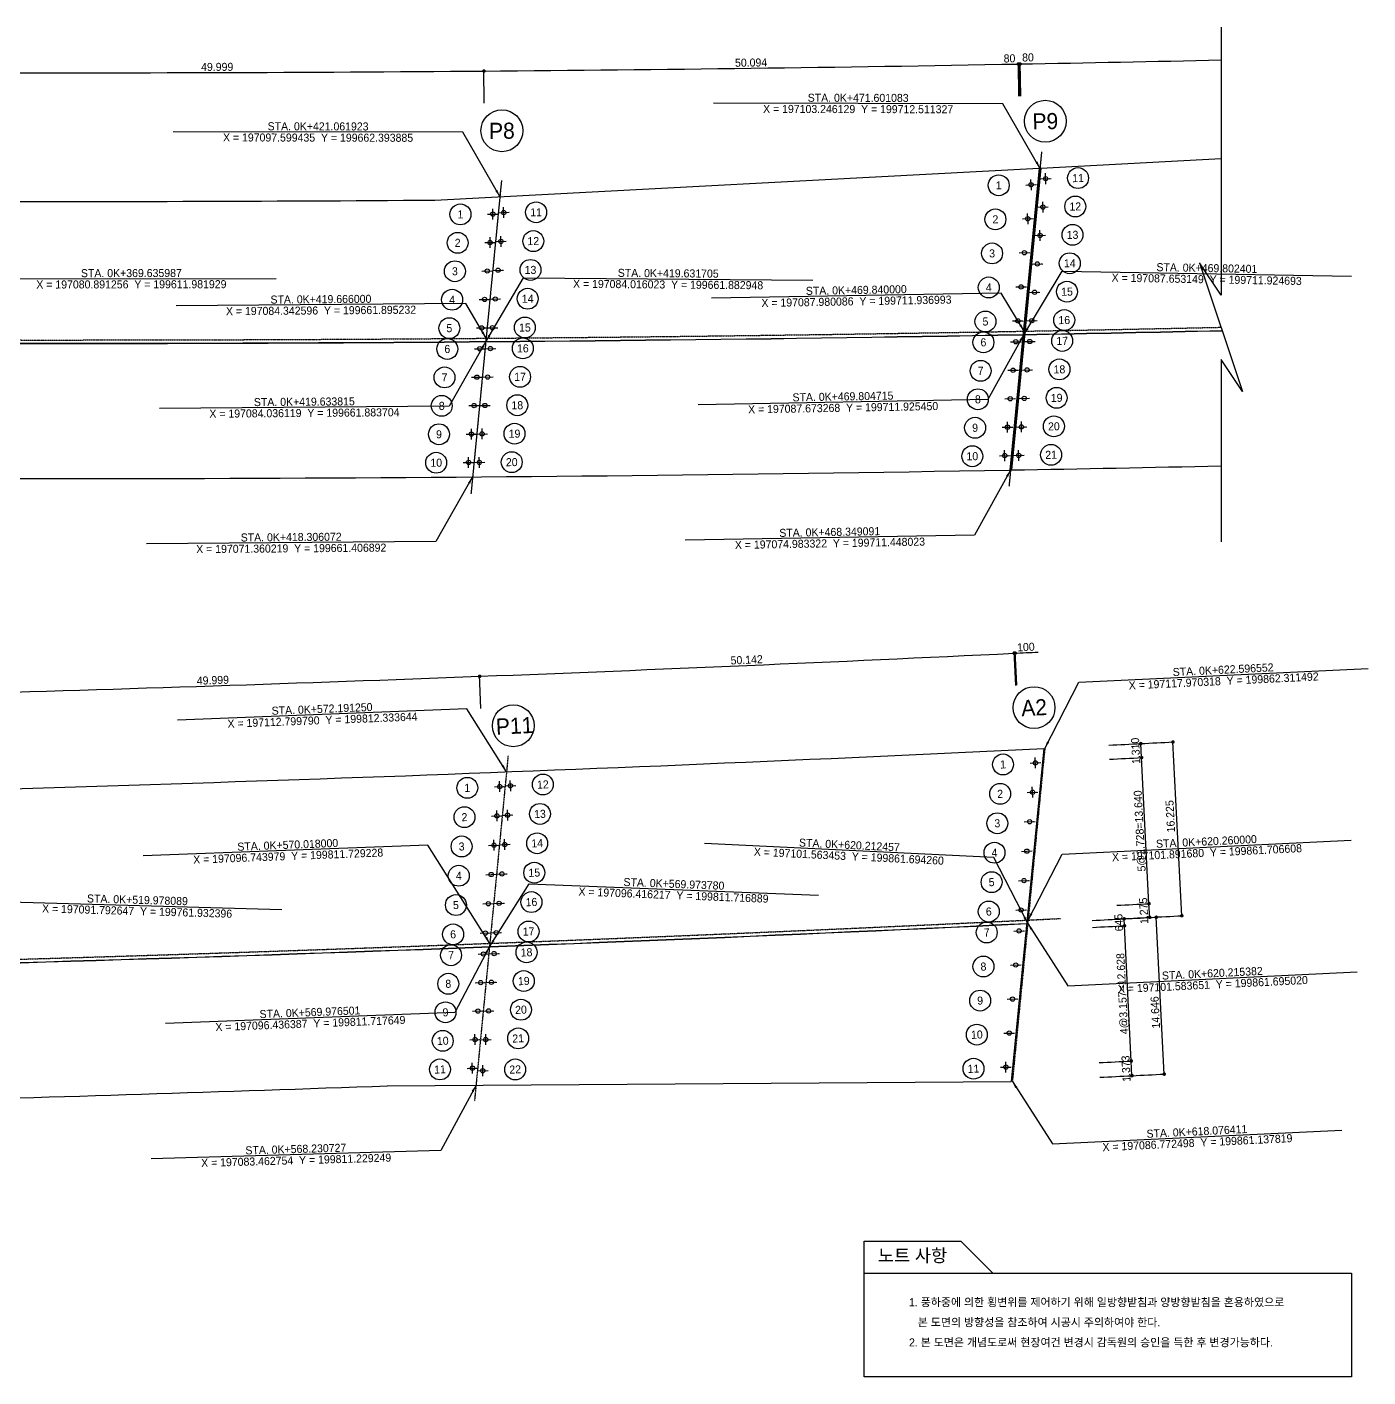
# Model space of a CAD drawing. Header units: millimetres. Extents: x 0 to 216119, y 0 to 126595.
# Drawn here: x 91065 to 216119, y 707 to 126595 of the extents above; entities that cross this region are included whole.
import ezdxf
from ezdxf.enums import TextEntityAlignment as Align

# ---------------------------------------------------------------- set-up
doc = ezdxf.new("R2010")
doc.units = ezdxf.units.MM
doc.header["$LTSCALE"] = 8
doc.linetypes.add('A-DASHD01', pattern=[0.75, 0.5, -0.25])
for name, color, linetype in [('CS-CNTL', 1, 'A-DASHD01'), ('CS-CONC-LEAN', 3, 'Continuous'), ('CS-CONC-MAJR', 4, 'Continuous'), ('CS-CUTL', 1, 'Continuous'), ('CS-DIML', 1, 'Continuous'), ('CS-DIMT', 3, 'Continuous'), ('CS-MISC', 3, 'Continuous'), ('CS-NOTE', 3, 'Continuous'), ('CS-SYMB', 3, 'Continuous'), ('CZ-TEX2', 3, 'Continuous'), ('CZ-TEXT', 3, 'Continuous')]:
    doc.layers.add(name, color=color, linetype=linetype)
doc.styles.add('A_STANDARD', font='')
doc.styles.get('A_STANDARD').set_extended_font_data('Dotum')

msp = doc.modelspace()

# ---------------------------------------------------------------- linework, layer by layer
at = {"layer": 'CS-CNTL', "ltscale": 2}
for p, q in [((185674, 114943), (182638, 83760)), ((135310, 112284), (132465, 83058))]:
    msp.add_line(p, q, dxfattribs=at)
at = {"layer": 'CS-CNTL'}
for p, q in [((185979, 59328), (182954, 28256)), ((135929, 58643), (132791, 26416))]:
    msp.add_line(p, q, dxfattribs=at)
at = {"layer": 'CS-CNTL', "flags": 128}
for points in [[(2027, 98242, 0.0100205), (202417, 98595, 0.0100205)], [(2000, 37847, 0.0092775), (187449, 43461)]]:
    msp.add_lwpolyline(points, format="xyb", dxfattribs=at)
at = {"layer": 'CS-CONC-LEAN'}
for p, q in [((184729, 111388), (184676, 112387)), ((185559, 112433), (186558, 112471)), ((186078, 111952), (186039, 112952)), ((184203, 111861), (185202, 111914)), ((134509, 108646), (134505, 109646)), ((135547, 108792), (135494, 109790)), ((185301, 109786), (186301, 109822)), ((185819, 109304), (185783, 110304)), ((134007, 109144), (135007, 109148)), ((135021, 109265), (136020, 109317)), ((183894, 108691), (184893, 108734)), ((184415, 108213), (184372, 109212)), ((135280, 106105), (135237, 107104)), ((185043, 107140), (186043, 107172)), ((185559, 106656), (185527, 107656)), ((133748, 106492), (134748, 106495)), ((134250, 105994), (134247, 106994)), ((134759, 106583), (135758, 106626)), ((183585, 105521), (184584, 105554)), ((184785, 104493), (185785, 104522)), ((133489, 103840), (134489, 103843)), ((134496, 103902), (135496, 103935)), ((183275, 102351), (184275, 102374)), ((133231, 101188), (134231, 101191)), ((134234, 101220), (135234, 101243)), ((184528, 101847), (185527, 101873)), ((132972, 98536), (133972, 98539)), ((133972, 98539), (134972, 98552)), ((182966, 99181), (183966, 99194)), ((184270, 99200), (185270, 99223)), ((182777, 97238), (183777, 97251)), ((184080, 97256), (185080, 97279)), ((132782, 96594), (133782, 96597)), ((133782, 96597), (134782, 96610)), ((182518, 94583), (183518, 94596)), ((183822, 94601), (184821, 94624)), ((132523, 93942), (133523, 93945)), ((133523, 93945), (134523, 93958)), ((182259, 91928), (183259, 91941)), ((183563, 91946), (184563, 91969)), ((132265, 91290), (133265, 91293)), ((133265, 91293), (134265, 91306)), ((182507, 88779), (182494, 89779)), ((183815, 88802), (183793, 89802)), ((132006, 88638), (133006, 88641)), ((132507, 88139), (132504, 89139)), ((133006, 88641), (134006, 88653)), ((133512, 88147), (133499, 89147)), ((182001, 89273), (183001, 89285)), ((183304, 89291), (184304, 89314)), ((182248, 86124), (182235, 87124)), ((183557, 86147), (183534, 87147)), ((131747, 85986), (132747, 85988)), ((132248, 85487), (132246, 86487)), ((132747, 85988), (133747, 86001)), ((133253, 85495), (133241, 86495)), ((181742, 86618), (182742, 86630)), ((183045, 86636), (184045, 86659)), ((184602, 57952), (185601, 57996)), ((185124, 57475), (185080, 58474)), ((134647, 55744), (135646, 55778)), ((135163, 55261), (135130, 56261)), ((135650, 55818), (136649, 55861)), ((136171, 55340), (136128, 56339)), ((184858, 54731), (184814, 55730)), ((184336, 55208), (185335, 55252)), ((134381, 53012), (135381, 53045)), ((134898, 52529), (134864, 53528)), ((135384, 53078), (136383, 53121)), ((135905, 52600), (135862, 53599)), ((184070, 52464), (185069, 52508)), ((134633, 49797), (134599, 50796)), ((135118, 50337), (136117, 50381)), ((135639, 49860), (135596, 50859)), ((134116, 50280), (135116, 50313)), ((183805, 49720), (184804, 49764)), ((133851, 47548), (134850, 47581)), ((134852, 47597), (135851, 47640)), ((183539, 46976), (184538, 47020)), ((133585, 44816), (134585, 44849)), ((134586, 44857), (135585, 44900)), ((183273, 44232), (184272, 44275)), ((133320, 42083), (134320, 42117)), ((134320, 42117), (135319, 42160)), ((183084, 42281), (184083, 42324)), ((133131, 40135), (134130, 40168)), ((134130, 40168), (135129, 40211)), ((182776, 39111), (183775, 39144)), ((132872, 37473), (133872, 37506)), ((133870, 37499), (134870, 37532)), ((182468, 35941), (183468, 35963)), ((132614, 34811), (133613, 34844)), ((133611, 34830), (134610, 34853)), ((182160, 32770), (183160, 32783)), ((132355, 32150), (133355, 32183)), ((132872, 31666), (132839, 32666)), ((133351, 32161), (134351, 32173)), ((133857, 31667), (133845, 32667)), ((132097, 29488), (133096, 29521)), ((132613, 29005), (132580, 30004)), ((133070, 29267), (134069, 29274)), ((133573, 28770), (133566, 29770)), ((181852, 29598), (182852, 29605)), ((182356, 29101), (182349, 30101))]:
    msp.add_line(p, q, dxfattribs=at)
for centre in [(184703, 111888), (186059, 112452), (185801, 109804), (134507, 109146), (135520, 109291), (184393, 108713), (185543, 107156), (134248, 106494), (135258, 106605), (184084, 105538), (185285, 104508), (133989, 103841), (134996, 103918), (183775, 102363), (185027, 101860), (133731, 101189), (134734, 101232), (133472, 98537), (134472, 98545), (183466, 99188), (184770, 99212), (183277, 97244), (184580, 97268), (133282, 96596), (134282, 96604), (183018, 94589), (184322, 94613), (133023, 93943), (134023, 93951), (182759, 91934), (184063, 91957), (132765, 91291), (133765, 91299), (182501, 89279), (183804, 89302), (132506, 88639), (133506, 88647), (132247, 85987), (133247, 85995), (182242, 86624), (183545, 86647), (185102, 57974), (135147, 55761), (136150, 55840), (184836, 55230), (134881, 53029), (135884, 53099), (184570, 52486), (134616, 50297), (135617, 50359), (184304, 49742), (134351, 47564), (135351, 47619), (184038, 46998), (134085, 44832), (135085, 44878), (183772, 44254), (133820, 42100), (134819, 42138), (183583, 42302), (133631, 40151), (134630, 40189), (183275, 39127), (133372, 37490), (134370, 37515), (182968, 35952), (133114, 34828), (134111, 34841), (182660, 32777), (132855, 32166), (133851, 32167), (132597, 29505), (133570, 29270), (182352, 29601)]:
    msp.add_circle(centre, 200, dxfattribs=at)
for points in [[(184676, 112387), (184634, 112234), (184676, 112387), (184734, 112240)], [(185559, 112433), (185711, 112389), (185559, 112433), (185707, 112489)], [(186039, 112952), (185995, 112800), (186039, 112952), (186095, 112804)], [(186078, 111952), (186022, 112100), (186078, 111952), (186122, 112104)], [(186558, 112471), (186410, 112416), (186558, 112471), (186406, 112515)], [(184203, 111861), (184356, 111819), (184203, 111861), (184350, 111919)], [(184729, 111388), (184671, 111535), (184729, 111388), (184771, 111541)], [(185202, 111914), (185055, 111856), (185202, 111914), (185049, 111956)], [(134505, 109646), (134456, 109496), (134505, 109646), (134556, 109496)], [(135494, 109790), (135452, 109638), (135494, 109790), (135552, 109643)], [(185301, 109786), (185453, 109742), (185301, 109786), (185449, 109842)], [(185783, 110304), (185739, 110152), (185783, 110304), (185838, 110156)], [(186301, 109822), (186152, 109766), (186301, 109822), (186149, 109866)], [(134007, 109144), (134157, 109095), (134007, 109144), (134157, 109195)], [(134509, 108646), (134458, 108796), (134509, 108646), (134558, 108796)], [(135007, 109148), (134857, 109097), (135007, 109148), (134857, 109197)], [(135021, 109265), (135173, 109223), (135021, 109265), (135168, 109322)], [(135547, 108792), (135489, 108939), (135547, 108792), (135589, 108944)], [(136020, 109317), (135872, 109259), (136020, 109317), (135867, 109359)], [(183894, 108691), (184046, 108648), (183894, 108691), (184042, 108748)], [(184372, 109212), (184329, 109060), (184372, 109212), (184428, 109064)], [(184415, 108213), (184359, 108361), (184415, 108213), (184458, 108365)], [(184893, 108734), (184745, 108678), (184893, 108734), (184741, 108778)], [(185819, 109304), (185763, 109452), (185819, 109304), (185863, 109456)], [(135237, 107104), (135193, 106952), (135237, 107104), (135293, 106956)], [(185043, 107140), (185195, 107095), (185043, 107140), (185192, 107195)], [(185527, 107656), (185482, 107504), (185527, 107656), (185582, 107507)], [(186043, 107172), (185894, 107117), (186043, 107172), (185891, 107217)], [(133748, 106492), (133898, 106442), (133748, 106492), (133898, 106542)], [(134247, 106994), (134197, 106843), (134247, 106994), (134297, 106844)], [(134250, 105994), (134199, 106143), (134250, 105994), (134299, 106144)], [(134748, 106495), (134598, 106445), (134748, 106495), (134598, 106545)], [(134759, 106583), (134911, 106540), (134759, 106583), (134906, 106639)], [(135280, 106105), (135223, 106253), (135280, 106105), (135323, 106257)], [(135758, 106626), (135610, 106570), (135758, 106626), (135606, 106669)], [(185559, 106656), (185504, 106804), (185559, 106656), (185604, 106808)], [(183585, 105521), (183736, 105476), (183585, 105521), (183733, 105576)], [(184584, 105554), (184436, 105499), (184584, 105554), (184433, 105599)], [(184785, 104493), (184937, 104448), (184785, 104493), (184934, 104547)], [(185785, 104522), (185637, 104468), (185785, 104522), (185634, 104568)], [(133489, 103840), (133640, 103790), (133489, 103840), (133639, 103890)], [(134489, 103843), (134340, 103793), (134489, 103843), (134339, 103893)], [(134496, 103902), (134648, 103857), (134496, 103902), (134645, 103957)], [(135496, 103935), (135347, 103880), (135496, 103935), (135344, 103980)], [(183275, 102351), (183427, 102305), (183275, 102351), (183424, 102405)], [(184275, 102374), (184126, 102321), (184275, 102374), (184124, 102421)], [(133231, 101188), (133381, 101138), (133231, 101188), (133380, 101238)], [(134231, 101191), (134081, 101140), (134231, 101191), (134080, 101240)], [(134234, 101220), (134385, 101174), (134234, 101220), (134383, 101274)], [(135234, 101243), (135085, 101190), (135234, 101243), (135083, 101290)], [(184528, 101847), (184679, 101800), (184528, 101847), (184676, 101900)], [(185527, 101873), (185379, 101819), (185527, 101873), (185376, 101919)], [(132972, 98536), (133122, 98486), (132972, 98536), (133122, 98586)], [(133972, 98539), (133822, 98488), (133972, 98539), (133822, 98588)], [(133972, 98539), (134122, 98491), (133972, 98539), (134121, 98591)], [(134972, 98552), (134822, 98500), (134972, 98552), (134821, 98600)], [(182966, 99181), (183117, 99133), (182966, 99181), (183116, 99233)], [(183966, 99194), (183817, 99142), (183966, 99194), (183816, 99242)], [(184270, 99200), (184421, 99153), (184270, 99200), (184419, 99253)], [(185270, 99223), (185121, 99170), (185270, 99223), (185118, 99270)], [(182777, 97238), (182928, 97190), (182777, 97238), (182926, 97290)], [(183777, 97251), (183627, 97199), (183777, 97251), (183626, 97299)], [(184080, 97256), (184232, 97210), (184080, 97256), (184229, 97310)], [(185080, 97279), (184931, 97226), (185080, 97279), (184929, 97326)], [(132782, 96594), (132932, 96544), (132782, 96594), (132932, 96644)], [(133782, 96597), (133632, 96547), (133782, 96597), (133632, 96647)], [(133782, 96597), (133933, 96549), (133782, 96597), (133932, 96649)], [(134782, 96610), (134633, 96558), (134782, 96610), (134632, 96658)], [(182518, 94583), (182669, 94535), (182518, 94583), (182667, 94635)], [(183518, 94596), (183369, 94544), (183518, 94596), (183367, 94644)], [(183822, 94601), (183973, 94555), (183822, 94601), (183970, 94655)], [(184821, 94624), (184673, 94571), (184821, 94624), (184670, 94671)], [(132523, 93942), (132674, 93892), (132523, 93942), (132673, 93992)], [(133523, 93945), (133374, 93894), (133523, 93945), (133373, 93994)], [(133523, 93945), (133674, 93897), (133523, 93945), (133673, 93997)], [(134523, 93958), (134374, 93906), (134523, 93958), (134373, 94006)], [(182259, 91928), (182410, 91879), (182259, 91928), (182409, 91979)], [(183259, 91941), (183110, 91889), (183259, 91941), (183109, 91989)], [(183563, 91946), (183714, 91899), (183563, 91946), (183712, 91999)], [(184563, 91969), (184414, 91916), (184563, 91969), (184412, 92016)], [(132265, 91290), (132415, 91240), (132265, 91290), (132414, 91340)], [(133265, 91293), (133115, 91242), (133265, 91293), (133114, 91342)], [(133265, 91293), (133415, 91245), (133265, 91293), (133414, 91345)], [(134265, 91306), (134115, 91254), (134265, 91306), (134114, 91354)], [(182494, 89779), (182446, 89628), (182494, 89779), (182546, 89630)], [(183793, 89802), (183746, 89651), (183793, 89802), (183846, 89653)], [(132006, 88638), (132156, 88588), (132006, 88638), (132156, 88688)], [(132504, 89139), (132455, 88989), (132504, 89139), (132555, 88989)], [(132507, 88139), (132457, 88289), (132507, 88139), (132557, 88289)], [(133006, 88641), (132856, 88590), (133006, 88641), (132856, 88690)], [(133006, 88641), (133157, 88593), (133006, 88641), (133155, 88693)], [(133499, 89147), (133451, 88996), (133499, 89147), (133551, 88998)], [(133512, 88147), (133460, 88296), (133512, 88147), (133560, 88298)], [(134006, 88653), (133856, 88602), (134006, 88653), (133855, 88702)], [(182001, 89273), (182151, 89224), (182001, 89273), (182150, 89324)], [(182507, 88779), (182455, 88928), (182507, 88779), (182555, 88930)], [(183001, 89285), (182851, 89234), (183001, 89285), (182850, 89334)], [(183304, 89291), (183455, 89244), (183304, 89291), (183453, 89344)], [(183815, 88802), (183762, 88951), (183815, 88802), (183862, 88954)], [(184304, 89314), (184155, 89260), (184304, 89314), (184153, 89360)], [(182235, 87124), (182187, 86973), (182235, 87124), (182287, 86975)], [(183534, 87147), (183487, 86996), (183534, 87147), (183587, 86998)], [(131747, 85986), (131897, 85936), (131747, 85986), (131897, 86036)], [(132246, 86487), (132196, 86337), (132246, 86487), (132296, 86337)], [(132248, 85487), (132198, 85637), (132248, 85487), (132298, 85637)], [(132747, 85988), (132597, 85938), (132747, 85988), (132597, 86038)], [(132747, 85988), (132898, 85940), (132747, 85988), (132896, 86040)], [(133241, 86495), (133193, 86344), (133241, 86495), (133293, 86346)], [(133253, 85495), (133202, 85644), (133253, 85495), (133302, 85646)], [(133747, 86001), (133598, 85949), (133747, 86001), (133596, 86049)], [(181742, 86618), (181892, 86569), (181742, 86618), (181891, 86669)], [(182248, 86124), (182196, 86273), (182248, 86124), (182296, 86275)], [(182742, 86630), (182592, 86578), (182742, 86630), (182591, 86678)], [(183045, 86636), (183196, 86589), (183045, 86636), (183194, 86689)], [(183557, 86147), (183503, 86296), (183557, 86147), (183603, 86298)], [(184045, 86659), (183896, 86605), (184045, 86659), (183894, 86705)], [(184602, 57952), (184754, 57909), (184602, 57952), (184750, 58009)], [(185080, 58474), (185037, 58322), (185080, 58474), (185136, 58326)], [(185601, 57996), (185454, 57939), (185601, 57996), (185449, 58039)], [(185124, 57475), (185067, 57622), (185124, 57475), (185167, 57627)], [(134647, 55744), (134798, 55699), (134647, 55744), (134795, 55799)], [(135130, 56261), (135085, 56109), (135130, 56261), (135185, 56112)], [(135163, 55261), (135108, 55409), (135163, 55261), (135208, 55413)], [(135646, 55778), (135498, 55723), (135646, 55778), (135495, 55823)], [(135650, 55818), (135802, 55774), (135650, 55818), (135798, 55874)], [(136128, 56339), (136084, 56187), (136128, 56339), (136184, 56191)], [(136171, 55340), (136115, 55488), (136171, 55340), (136215, 55492)], [(136649, 55861), (136502, 55805), (136649, 55861), (136497, 55905)], [(184814, 55730), (184771, 55578), (184814, 55730), (184871, 55582)], [(184336, 55208), (184488, 55165), (184336, 55208), (184484, 55265)], [(184858, 54731), (184801, 54878), (184858, 54731), (184901, 54883)], [(185335, 55252), (185188, 55195), (185335, 55252), (185183, 55295)], [(134381, 53012), (134533, 52967), (134381, 53012), (134530, 53067)], [(134864, 53528), (134819, 53377), (134864, 53528), (134919, 53380)], [(135381, 53045), (135233, 52990), (135381, 53045), (135229, 53090)], [(135384, 53078), (135536, 53034), (135384, 53078), (135532, 53134)], [(135862, 53599), (135818, 53447), (135862, 53599), (135918, 53451)], [(136383, 53121), (136235, 53065), (136383, 53121), (136231, 53165)], [(134898, 52529), (134843, 52677), (134898, 52529), (134943, 52681)], [(135905, 52600), (135849, 52747), (135905, 52600), (135949, 52752)], [(184070, 52464), (184222, 52421), (184070, 52464), (184218, 52521)], [(185069, 52508), (184922, 52451), (185069, 52508), (184917, 52551)], [(134599, 50796), (134554, 50645), (134599, 50796), (134654, 50648)], [(135116, 50313), (134967, 50258), (135116, 50313), (134964, 50358)], [(135118, 50337), (135270, 50294), (135118, 50337), (135266, 50394)], [(135596, 50859), (135552, 50707), (135596, 50859), (135652, 50711)], [(136117, 50381), (135969, 50324), (136117, 50381), (135965, 50424)], [(134116, 50280), (134268, 50235), (134116, 50280), (134264, 50335)], [(134633, 49797), (134578, 49945), (134633, 49797), (134678, 49948)], [(135639, 49860), (135583, 50007), (135639, 49860), (135683, 50012)], [(183805, 49720), (183957, 49677), (183805, 49720), (183952, 49777)], [(184804, 49764), (184656, 49707), (184804, 49764), (184652, 49807)], [(133851, 47548), (134002, 47503), (133851, 47548), (133999, 47603)], [(134850, 47581), (134702, 47526), (134850, 47581), (134699, 47626)], [(134852, 47597), (135004, 47554), (134852, 47597), (135000, 47654)], [(135851, 47640), (135703, 47584), (135851, 47640), (135699, 47684)], [(183539, 46976), (183691, 46933), (183539, 46976), (183686, 47033)], [(184538, 47020), (184390, 46963), (184538, 47020), (184386, 47063)], [(133585, 44816), (133737, 44771), (133585, 44816), (133734, 44870)], [(134585, 44849), (134437, 44794), (134585, 44849), (134433, 44894)], [(134586, 44857), (134738, 44813), (134586, 44857), (134733, 44913)], [(135585, 44900), (135437, 44844), (135585, 44900), (135433, 44944)], [(183273, 44232), (183425, 44189), (183273, 44232), (183420, 44289)], [(184272, 44275), (184124, 44219), (184272, 44275), (184120, 44319)], [(133320, 42083), (133472, 42038), (133320, 42083), (133468, 42138)], [(134320, 42117), (134171, 42062), (134320, 42117), (134168, 42162)], [(134320, 42117), (134472, 42073), (134320, 42117), (134467, 42173)], [(135319, 42160), (135171, 42103), (135319, 42160), (135167, 42203)], [(183084, 42281), (183236, 42237), (183084, 42281), (183231, 42337)], [(184083, 42324), (183935, 42268), (184083, 42324), (183931, 42367)], [(133131, 40135), (133282, 40090), (133131, 40135), (133279, 40190)], [(134130, 40168), (133982, 40113), (134130, 40168), (133979, 40213)], [(134130, 40168), (134282, 40124), (134130, 40168), (134278, 40224)], [(135129, 40211), (134982, 40155), (135129, 40211), (134977, 40254)], [(182776, 39111), (182927, 39066), (182776, 39111), (182924, 39166)], [(183775, 39144), (183627, 39089), (183775, 39144), (183624, 39189)], [(132872, 37473), (133024, 37428), (132872, 37473), (133021, 37528)], [(133872, 37506), (133724, 37451), (133872, 37506), (133720, 37551)], [(133870, 37499), (134022, 37454), (133870, 37499), (134019, 37554)], [(134870, 37532), (134722, 37477), (134870, 37532), (134718, 37577)], [(182468, 35941), (182619, 35894), (182468, 35941), (182617, 35994)], [(183468, 35963), (183319, 35910), (183468, 35963), (183316, 36010)], [(132614, 34811), (132765, 34766), (132614, 34811), (132762, 34866)], [(133613, 34844), (133465, 34789), (133613, 34844), (133462, 34889)], [(133611, 34830), (133762, 34783), (133611, 34830), (133759, 34883)], [(134610, 34853), (134462, 34799), (134610, 34853), (134459, 34899)], [(182160, 32770), (182311, 32722), (182160, 32770), (182309, 32822)], [(183160, 32783), (183011, 32731), (183160, 32783), (183009, 32831)], [(132355, 32150), (132507, 32105), (132355, 32150), (132504, 32205)], [(132839, 32666), (132794, 32514), (132839, 32666), (132894, 32518)], [(132872, 31666), (132817, 31815), (132872, 31666), (132917, 31818)], [(133355, 32183), (133207, 32128), (133355, 32183), (133203, 32228)], [(133351, 32161), (133501, 32113), (133351, 32161), (133500, 32213)], [(133845, 32667), (133796, 32516), (133845, 32667), (133896, 32518)], [(133857, 31667), (133805, 31817), (133857, 31667), (133905, 31818)], [(134351, 32173), (134201, 32122), (134351, 32173), (134200, 32222)], [(132097, 29488), (132248, 29443), (132097, 29488), (132245, 29543)], [(132580, 30004), (132535, 29853), (132580, 30004), (132635, 29856)], [(132613, 29005), (132558, 29153), (132613, 29005), (132658, 29156)], [(133096, 29521), (132948, 29466), (133096, 29521), (132945, 29566)], [(133070, 29267), (133220, 29218), (133070, 29267), (133219, 29318)], [(133566, 29770), (133517, 29620), (133566, 29770), (133617, 29621)], [(134069, 29274), (133920, 29223), (134069, 29274), (133919, 29323)], [(181852, 29598), (182003, 29549), (181852, 29598), (182002, 29649)], [(182349, 30101), (182300, 29951), (182349, 30101), (182400, 29952)], [(182356, 29101), (182305, 29251), (182356, 29101), (182405, 29252)], [(182852, 29605), (182703, 29554), (182852, 29605), (182702, 29654)], [(133573, 28770), (133522, 28920), (133573, 28770), (133622, 28921)]]:
    msp.add_solid(points, dxfattribs=at)
at = {"layer": 'CS-CONC-MAJR'}
for p, q in [((185447, 113429), (182706, 85282)), ((185607, 113437), (182866, 85285)), ((185880, 59323), (182855, 28255))]:
    msp.add_line(p, q, dxfattribs=at)
at = {"layer": 'CS-CONC-MAJR', "flags": 128}
for points in [[(35051, 110668, 0.004715), (129105, 110454), (185447, 113429)], [(182866, 85285, 0.0009752), (202417, 85672)], [(32538, 84856, 0.0074895), (182706, 85282, 0.0074895)], [(35649, 53535), (58865, 54760, 0.0063754), (185880, 59323)], [(32908, 25382, 0.0045786), (124681, 27861)]]:
    msp.add_lwpolyline(points, format="xyb", dxfattribs=at)
for points in [[(185607, 113437), (202417, 114325)], [(124663, 27861), (182855, 28255)]]:
    msp.add_lwpolyline(points, dxfattribs=at)
at = {"layer": 'CS-CONC-MAJR'}
for centre, radius, start, end in [((93403, 5097407), 5000325, 271.039243, 271.250459), ((93403, 5097407), 5000305, 271.03927, 271.250391), ((93403, 5097407), 5000325, 269.316598, 271.03741), ((93403, 5097407), 5000305, 269.316618, 271.037436), ((-56555, 5037504), 5000325, 271.039243, 272.760753), ((-56555, 5037504), 5000305, 271.03927, 272.760787)]:
    msp.add_arc(centre, radius, start, end, dxfattribs=at)
at = {"layer": 'CS-CUTL'}
for p, q in [((202417, 126595), (202417, 101595)), ((200417, 104595), (204417, 92595)), ((202417, 101595), (200417, 104595)), ((204417, 92595), (202417, 95595)), ((202417, 95595), (202417, 78595))]:
    msp.add_line(p, q, dxfattribs=at)
at = {"layer": 'CS-DIML'}
for p, q in [((133700, 119490), (133674, 122640)), ((183570, 120143), (183513, 123293)), ((183649, 120145), (183592, 123294)), ((183729, 120146), (183672, 123296)), ((182075, 119440), (155075, 119491)), ((185527, 113433), (182075, 119440)), ((131710, 116781), (104710, 116832)), ((135163, 110774), (131710, 116781)), ((184015, 97903), (187587, 103839)), ((187587, 103839), (214583, 103349)), ((87300, 103097), (114300, 103149)), ((133846, 97245), (137358, 103217)), ((137358, 103217), (164357, 102998)), ((131979, 100797), (104980, 100579)), ((133877, 97570), (131979, 100797)), ((181904, 101789), (154909, 101299)), ((184047, 98228), (181904, 101789)), ((133848, 97265), (130432, 91237)), ((184017, 97923), (180662, 91861)), ((130432, 91237), (103433, 91019)), ((180662, 91861), (153667, 91371)), ((132618, 84640), (129203, 78612)), ((182786, 85283), (179432, 79222)), ((129203, 78612), (102204, 78393)), ((179432, 79222), (152436, 78732)), ((183264, 65204), (183112, 68350)), ((183364, 65208), (183212, 68355)), ((189150, 65488), (216119, 66790)), ((133389, 63049), (133269, 66196)), ((185980, 59328), (189150, 65488)), ((132092, 63000), (105112, 61969)), ((135782, 57136), (132092, 63000)), ((195006, 58465), (194940, 59773)), ((198755, 43721), (197926, 59925)), ((195694, 44842), (195006, 58465)), ((181218, 49147), (154249, 50448)), ((187591, 49474), (214560, 50775)), ((128458, 50307), (101912, 49294)), ((134225, 41145), (128458, 50307)), ((184388, 42987), (181218, 49147)), ((184420, 43314), (187591, 49474)), ((134194, 40818), (137884, 46682)), ((137884, 46682), (164864, 45652)), ((87854, 45061), (114843, 44300)), ((195759, 43569), (195694, 44842)), ((184391, 43007), (188140, 37181)), ((193411, 42785), (193378, 43429)), ((197116, 28952), (196375, 43580)), ((194042, 30173), (193411, 42785)), ((134195, 40838), (130963, 34711)), ((188140, 37181), (215108, 38482)), ((130963, 34711), (103982, 33680)), ((194110, 28801), (194042, 30173)), ((132937, 27917), (129643, 21822)), ((182955, 28260), (186704, 22434)), ((186704, 22434), (213673, 23735)), ((129643, 21822), (102654, 21061))]:
    msp.add_line(p, q, dxfattribs=at)
for centre, radius, start, end in [((93403, 5097407), 4975080, 271.039674, 271.255569), ((93403, 5097407), 4975080, 269.890859, 270.463806), ((93403, 5097407), 4975080, 270.463806, 271.037841), ((93403, 5097407), 4975080, 271.037841, 271.038757), ((93403, 5097407), 4975080, 271.038757, 271.039674), ((-56555, 5037504), 4975080, 272.186713, 272.761298), ((-56555, 5037504), 4975080, 272.761298, 272.787122), ((-56555, 5037504), 4975080, 271.613766, 272.186713), ((-56555, 5037504), 4984080, 272.857973, 272.892351), ((-56555, 5037504), 4984080, 272.892351, 272.926728), ((-56555, 5037504), 4985390, 272.857973, 272.892351), ((-56555, 5037504), 4999030, 272.857973, 272.892351), ((-56555, 5037504), 5000325, 272.830654, 272.865031), ((-56555, 5037504), 5000305, 272.857973, 272.892351), ((-56555, 5037504), 5000325, 272.865031, 272.899409), ((-56555, 5037504), 5000305, 272.892351, 272.926728), ((-56555, 5037504), 5000970, 272.830654, 272.865031), ((-56555, 5037504), 5013598, 272.830654, 272.865031), ((-56555, 5037504), 5014971, 272.830654, 272.865031), ((-56555, 5037504), 5014971, 272.865031, 272.899409)]:
    msp.add_arc(centre, radius, start, end, dxfattribs=at)
for points in [[(185527, 113433), (185294, 114060), (185527, 113433), (185103, 113951)], [(135163, 110774), (134929, 111401), (135163, 110774), (134739, 111292)], [(133877, 97570), (133637, 98195), (133877, 97570), (133448, 98083)], [(184047, 98228), (183801, 98850), (184047, 98228), (183612, 98737)], [(184015, 97903), (184261, 98525), (184015, 97903), (184450, 98411)], [(133848, 97265), (133426, 96745), (133848, 97265), (133618, 96637)], [(133846, 97245), (134086, 97870), (133846, 97245), (134275, 97758)], [(184017, 97923), (183601, 97398), (184017, 97923), (183794, 97292)], [(132618, 84640), (132197, 84120), (132618, 84640), (132389, 84011)], [(182786, 85283), (182371, 84759), (182786, 85283), (182563, 84653)], [(185980, 59328), (186379, 59865), (185980, 59328), (186184, 59965)], [(135782, 57136), (135524, 57753), (135782, 57136), (135338, 57636)], [(184388, 42987), (183989, 43524), (184388, 42987), (184184, 43624)], [(184391, 43007), (184655, 42393), (184391, 43007), (184840, 42512)], [(184420, 43314), (184820, 43850), (184420, 43314), (184625, 43951)], [(134225, 41145), (133967, 41762), (134225, 41145), (133781, 41645)], [(134195, 40838), (133790, 40306), (134195, 40838), (133985, 40203)], [(134194, 40818), (134452, 41435), (134194, 40818), (134638, 41318)], [(132937, 27917), (132527, 27388), (132937, 27917), (132720, 27284)], [(182955, 28260), (183219, 27646), (182955, 28260), (183404, 27765)]]:
    msp.add_solid(points, dxfattribs=at)
at = {"layer": 'CS-MISC', "const_width": 165}
for points in [[(133758, 122485, 1), (133593, 122494, 1)], [(183598, 123138, 1), (183433, 123148, 1)], [(183677, 123139, 1), (183513, 123149, 1)], [(183757, 123141, 1), (183592, 123150, 1)], [(183202, 68195, 1), (183037, 68205, 1)], [(183301, 68200, 1), (183137, 68210, 1)], [(133357, 66042, 1), (133192, 66051, 1)], [(195022, 59768, 1), (194857, 59778, 1)], [(198009, 59920, 1), (197844, 59930, 1)], [(195088, 58460, 1), (194924, 58470, 1)], [(195777, 44837, 1), (195612, 44847, 1)], [(193461, 43424, 1), (193296, 43434, 1)], [(193493, 42780, 1), (193328, 42790, 1)], [(195841, 43564, 1), (195676, 43573, 1)], [(196457, 43575, 1), (196292, 43585, 1)], [(198837, 43716, 1), (198672, 43726, 1)], [(194124, 30168, 1), (193959, 30178, 1)], [(194193, 28796, 1), (194028, 28806, 1)], [(197198, 28948, 1), (197033, 28957, 1)]]:
    msp.add_lwpolyline(points, format="xyb", close=True, dxfattribs=at)
at = {"layer": 'CS-NOTE'}
for p, q in [((169144, 13383), (178144, 13383)), ((169144, 10383), (169144, 13383)), ((178144, 13383), (181144, 10383))]:
    msp.add_line(p, q, dxfattribs=at)
msp.add_lwpolyline([(169144, 10383), (214594, 10383), (214594, 707), (169144, 707)], close=True, dxfattribs=at)
at = {"layer": 'CS-SYMB'}
for centre in [(189080, 112507), (181681, 111833), (188823, 109859), (131485, 109121), (138542, 109315), (181372, 108658), (131226, 106469), (138280, 106629), (188565, 107211), (181063, 105483), (130967, 103817), (138018, 103943), (188307, 104563), (180754, 102308), (130708, 101165), (137756, 101256), (188049, 101914), (130450, 98513), (137494, 98570), (180444, 99133), (187792, 99266), (187602, 97323), (130260, 96571), (137304, 96628), (180255, 97189), (130001, 93919), (137046, 93976), (179996, 94534), (187343, 94667), (129742, 91267), (136787, 91324), (179737, 91879), (187085, 92012), (129484, 88615), (136528, 88672), (179479, 89224), (186826, 89357), (129225, 85963), (136269, 86019), (179220, 86569), (186567, 86702), (182083, 57828), (139170, 55955), (132126, 55646), (181817, 55084), (138904, 53215), (131861, 52913), (181551, 52340), (131596, 50181), (138638, 50474), (181285, 49596), (131330, 47449), (138371, 47734), (181019, 46852), (131065, 44717), (138105, 44994), (180753, 44108), (130800, 41985), (137839, 42253), (180564, 42157), (130610, 40036), (137650, 40305), (180257, 38982), (130352, 37374), (137390, 37631), (179949, 35806), (130093, 34713), (137131, 34957), (129835, 32051), (136871, 32282), (179641, 32631), (129576, 29389), (136590, 29386), (179333, 29456)]:
    msp.add_circle(centre, 975, dxfattribs=at)
at = {"layer": 'CZ-TEX2'}
for centre in [(186026, 117811), (135351, 116918), (184980, 63129), (136412, 61433)]:
    msp.add_circle(centre, 1950, dxfattribs=at)

# ---------------------------------------------------------------- texts
at = {"layer": 'CS-DIMT', "style": 'A_STANDARD'}
for s, rotation, p in [('50.094', 360.75082, (158594, 122904)), ('80', 361.0383, (182693, 123293)), ('80', 361.03922, (184417, 123384)), ('49.999', 360.17733, (108801, 122500)), ('STA. 0K+471.601083', 359.89086, (168575, 119615)), ('X = 197103.246129  Y = 199712.511327', 359.89086, (168573, 118565)), ('STA. 0K+421.061923', 359.89086, (118210, 116956)), ('X = 197097.599435  Y = 199662.393885', 359.89086, (118208, 115906)), ('STA. 0K+469.802401', 358.96124, (201088, 103744)), ('STA. 0K+369.635987', 0.10914, (100800, 103273)), ('STA. 0K+419.631705', 359.53619, (150859, 103258)), ('X = 197087.653149  Y = 199711.924693', 358.96124, (201069, 102694)), ('X = 197080.891256  Y = 199611.981929', 0.10914, (100802, 102223)), ('X = 197084.016023  Y = 199661.882948', 359.53619, (150851, 102208)), ('STA. 0K+469.840000', 361.03876, (168404, 101694)), ('STA. 0K+419.666000', 360.46381, (118478, 100838)), ('X = 197087.980086  Y = 199711.936993', 361.03876, (168423, 100644)), ('X = 197084.342596  Y = 199661.895232', 360.46381, (118487, 99788)), ('STA. 0K+419.633815', 0.46381, (116931, 91278)), ('STA. 0K+469.804715', 1.03876, (167162, 91766)), ('X = 197084.036119  Y = 199661.883704', 0.46381, (116940, 90228)), ('X = 197087.673268  Y = 199711.925450', 1.03876, (167181, 90716)), ('STA. 0K+418.306072', 360.46381, (115702, 78653)), ('STA. 0K+468.349091', 361.03876, (165931, 79127)), ('X = 197071.360219  Y = 199661.406892', 360.46381, (115711, 77603)), ('X = 197074.983322  Y = 199711.448023', 361.03876, (165950, 78077)), ('50.142', 362.474, (158193, 67211)), ('100', 362.77421, (184232, 68404)), ('STA. 0K+622.596552', 2.76244, (202628, 66289)), ('49.999', 361.90024, (108410, 65310)), ('X = 197117.970318  Y = 199862.311492', 2.76244, (202678, 65240)), ('STA. 0K+572.191250', 362.18671, (118596, 62634)), ('X = 197112.799790  Y = 199812.333644', 362.18671, (118636, 61585)), ('1.310', 92.89235, (194824, 59112)), ('5@2.728=13.640', 92.89235, (195200, 51646)), ('16.225', 92.92673, (198052, 53010)), ('STA. 0K+570.018000', 362.18671, (115397, 49959)), ('STA. 0K+620.212457', 357.23756, (167740, 49947)), ('X = 197101.891680  Y = 199861.706608', 2.76244, (201119, 49226)), ('STA. 0K+620.260000', 2.76244, (201068, 50274)), ('X = 197096.743979  Y = 199811.729228', 362.18671, (115437, 48909)), ('X = 197101.563453  Y = 199861.694260', 357.23756, (167690, 48899)), ('STA. 0K+569.973780', 357.81329, (151380, 46317)), ('STA. 0K+519.978089', 358.38623, (101353, 44831)), ('X = 197096.416217  Y = 199811.716889', 357.81329, (151340, 45267)), ('1.275', 92.89235, (195577, 44198)), ('X = 197091.792647  Y = 199761.932396', 358.38623, (101323, 43781)), ('645', 452.86503, (193245, 43099)), ('4@3.157=12.628', 452.86503, (193576, 36471)), ('X = 197101.583651  Y = 199861.695020', 2.76244, (201667, 36933)), ('STA. 0K+620.215382', 2.76244, (201617, 37982)), ('STA. 0K+569.976501', 2.18671, (117467, 34345)), ('14.646', 452.89941, (196654, 34722)), ('X = 197096.436387  Y = 199811.717649', 2.18671, (117507, 33296)), ('1.373', 452.86503, (193926, 29479)), ('STA. 0K+618.076411', 362.76244, (200181, 23234)), ('X = 197086.772498  Y = 199861.137819', 362.76244, (200232, 22186)), ('X = 197083.462754  Y = 199811.229249', 1.61377, (116174, 20542)), ('STA. 0K+568.230727', 1.61377, (116145, 21591))]:
    msp.add_text(s, height=750, rotation=rotation, dxfattribs=at).set_placement(p, align=Align.CENTER)
at = {"layer": 'CS-NOTE', "style": 'A_STANDARD'}
for s, p in [(' 1. 풍하중에 의한 횡변위를 제어하기 위해 일방향받침과 양방향받침을 혼용하였으로 ', (173044, 7308)), ('    본 도면의 방향성을 참조하여 시공시 주의하여야 한다.', (173044, 5433)), (' 2. 본 도면은 개념도로써 현장여건 변경시 감독원의 승인을 득한 후 변경가능하다.', (173044, 3558))]:
    msp.add_text(s, height=750, dxfattribs=at).set_placement(p)
at = {"layer": 'CS-SYMB', "style": 'A_STANDARD'}
for s, rotation, p in [('1', 361.03876, (181688, 111458)), ('11', 361.03876, (189087, 112132)), ('11', 360.46381, (138546, 108940)), ('12', 361.03876, (188829, 109484)), ('1', 360.46381, (131488, 108746)), ('2', 361.03876, (181378, 108283)), ('12', 360.46381, (138283, 106254)), ('13', 361.03876, (188572, 106836)), ('2', 360.46381, (131229, 106094)), ('3', 361.03876, (181069, 105108)), ('14', 361.03876, (188314, 104188)), ('3', 360.46381, (130970, 103442)), ('13', 360.46381, (138021, 103568)), ('4', 361.03876, (180760, 101933)), ('15', 361.03876, (188056, 101539)), ('4', 360.46381, (130711, 100790)), ('14', 360.46381, (137759, 100881)), ('5', 361.03876, (180451, 98758)), ('16', 361.03876, (187798, 98891)), ('5', 360.46381, (130453, 98138)), ('15', 360.46381, (137497, 98195)), ('6', 360.46381, (130263, 96196)), ('16', 360.46381, (137307, 96253)), ('6', 361.03876, (180262, 96814)), ('17', 361.03876, (187609, 96948)), ('7', 361.03876, (180003, 94159)), ('18', 361.03876, (187350, 94292)), ('7', 360.46381, (130004, 93544)), ('17', 360.46381, (137049, 93601)), ('8', 361.03876, (179744, 91504)), ('19', 361.03876, (187091, 91637)), ('8', 360.46381, (129745, 90892)), ('18', 360.46381, (136790, 90949)), ('9', 361.03876, (179486, 88849)), ('20', 361.03876, (186833, 88982)), ('9', 360.46381, (129487, 88240)), ('19', 360.46381, (136531, 88297)), ('10', 361.03876, (179227, 86194)), ('21', 361.03876, (186574, 86327)), ('10', 360.46381, (129228, 85588)), ('20', 360.46381, (136272, 85644)), ('1', 362.76244, (182101, 57454)), ('1', 362.18671, (132141, 55271)), ('12', 362.18671, (139184, 55580)), ('2', 362.76244, (181835, 54710)), ('2', 362.18671, (131875, 52539)), ('13', 362.18671, (138918, 52840)), ('3', 362.76244, (181569, 51966)), ('3', 362.18671, (131610, 49806)), ('14', 362.18671, (138652, 50100)), ('4', 362.76244, (181303, 49222)), ('15', 362.18671, (138386, 47359)), ('4', 362.18671, (131345, 47074)), ('5', 362.76244, (181037, 46478)), ('16', 362.18671, (138120, 44619)), ('5', 362.18671, (131079, 44342)), ('6', 362.76244, (180771, 43734)), ('6', 362.18671, (130814, 41610)), ('17', 362.18671, (137854, 41879)), ('7', 362.76244, (180582, 41782)), ('7', 362.18671, (130625, 39661)), ('18', 362.18671, (137664, 39930)), ('8', 362.76244, (180275, 38607)), ('19', 362.18671, (137405, 37256)), ('8', 362.18671, (130366, 37000)), ('20', 362.18671, (137145, 34582)), ('9', 362.76244, (179967, 35432)), ('9', 362.18671, (130108, 34338)), ('10', 362.76244, (179659, 32256)), ('10', 362.18671, (129849, 31676)), ('21', 362.18671, (136885, 31908)), ('11', 362.18671, (129591, 29014)), ('22', 362.18671, (136604, 29011)), ('11', 362.76244, (179352, 29081))]:
    msp.add_text(s, height=750, rotation=rotation, dxfattribs=at).set_placement(p, align=Align.CENTER)
at = {"layer": 'CZ-TEX2', "style": 'A_STANDARD'}
for s, rotation, p in [('P9', 361.03876, (186040, 117061)), ('P8', 360.46381, (135358, 116168)), ('A2', 362.76244, (185016, 62380)), ('P11', 2.76244, (136568, 60684))]:
    msp.add_text(s, height=1500, rotation=rotation, dxfattribs=at).set_placement(p, align=Align.CENTER)
at = {"layer": 'CZ-TEXT', "style": 'A_STANDARD'}
msp.add_text('노트 사항', height=1200, dxfattribs=at).set_placement((173644, 11433), align=Align.CENTER)

doc.saveas('drawing.dxf')
